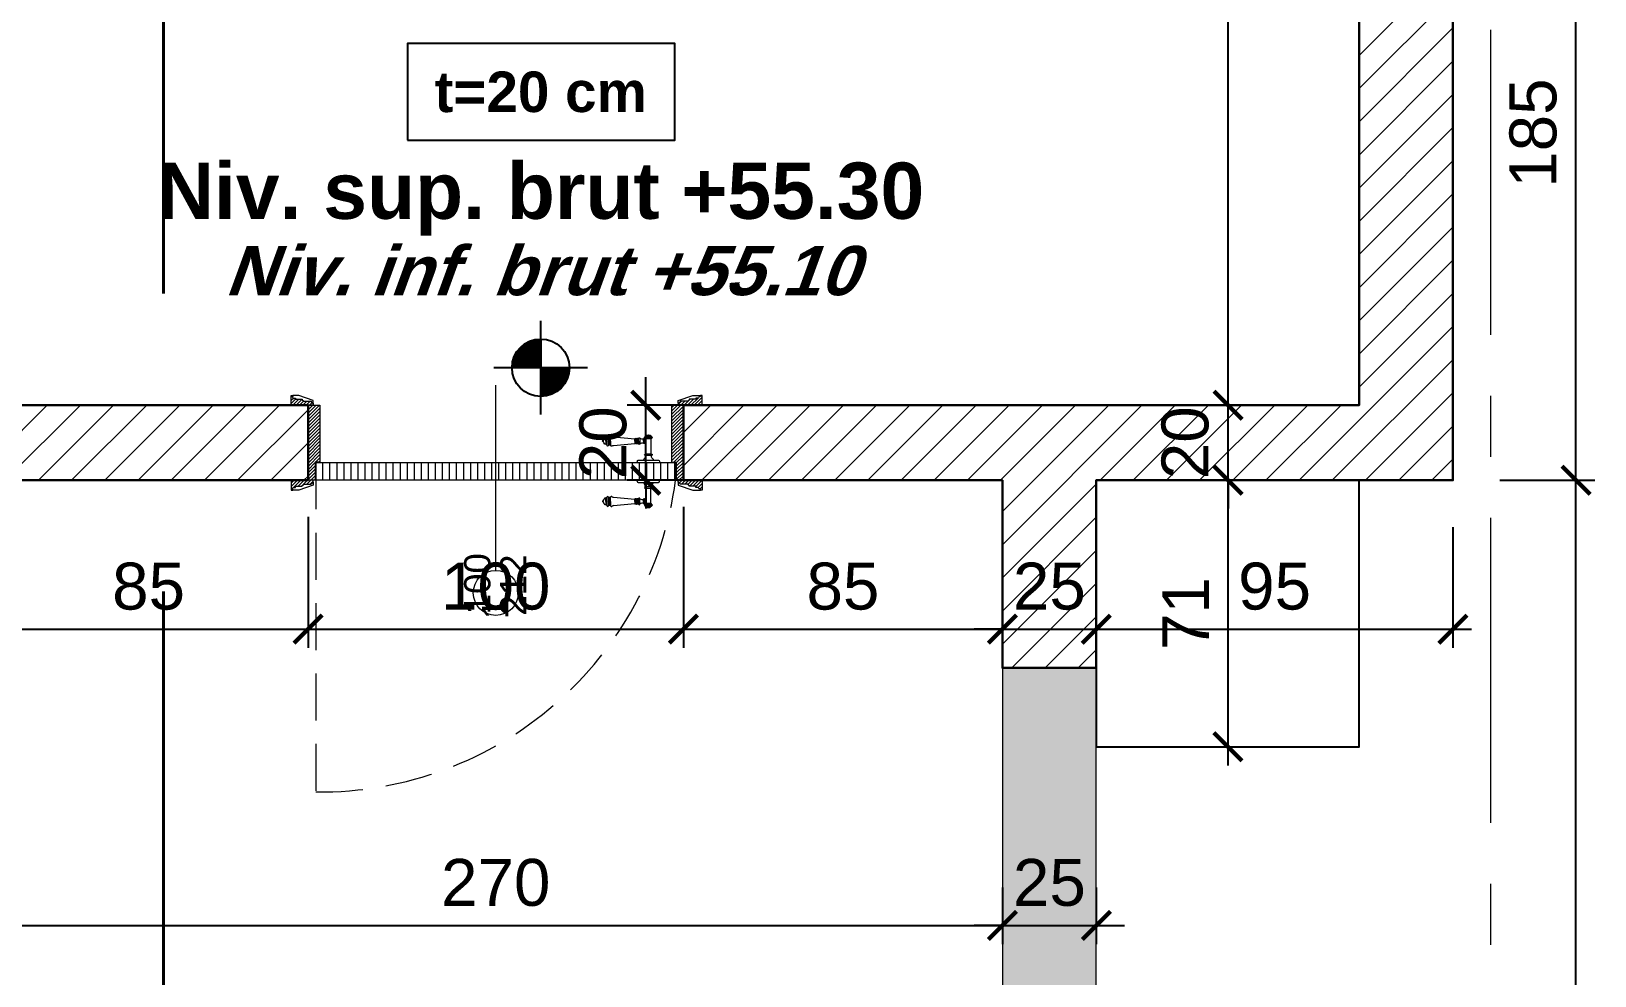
# Model space of a CAD drawing. Header units: centimetres. Extents: x 118247 to 130063, y -55119 to -48278.
# Drawn here: x 120015.6 to 120432.2, y -51614.4 to -51362.7 of the extents above; entities that cross this region are included whole.
import ezdxf
from ezdxf.enums import TextEntityAlignment as Align

# ---------------------------------------------------------------- set-up
doc = ezdxf.new("R2010")
doc.units = ezdxf.units.CM
doc.header["$LTSCALE"] = 50
doc.header["$MEASUREMENT"] = 0
for name, pattern in [('AXES', [2, 1.25, -0.25, 0.25, -0.25]), ('CACHE', [0.375, 0.25, -0.125]), ('CONTINU', [0]), ('DASHED2', [9.525, 6.35, -3.175])]:
    doc.linetypes.add(name, pattern=pattern)
doc.layers.get('0').update_dxf_attribs({"color": 8})
for name, color, linetype in [('AXES', 10, 'AXES'), ('BETON COUPE', 3, 'CONTINU'), ('BORD', 5, 'Continuous'), ('COTE 50ème', 1, 'Continuous'), ('NIVEAU', 170, 'Continuous')]:
    doc.layers.add(name, color=color, linetype=linetype)
for name, color, linetype, lineweight in [('BETON HACHURE', 253, 'Continuous', 13), ('door', 44, 'Continuous', 5), ('MACONNERIE COUPE', 7, 'Continuous', 30), ('MACONNERIE HACHURE', 253, 'Continuous', 13)]:
    doc.layers.add(name, color=color, linetype=linetype, lineweight=lineweight)
doc.layers.add('HORS GEL COTE', color=7, linetype='Continuous', lineweight=13, true_color=0x00661a)
doc.styles.add('Arial', font='arialbd.ttf', dxfattribs={"height": 12.5})
doc.styles.add('GENERATED_STYLE_1', font='arial.ttf')
doc.styles.add('RS_TXT_50', font='arial.ttf', dxfattribs={"height": 12.5})
doc.styles.add('style2', font='arialbd.ttf', dxfattribs={"height": 20})
doc.dimstyles.new('RS_50CM_LINEAIRE', dxfattribs={"dimscale": 5, "dimtxt": 12.5, "dimasz": 1.5, "dimexe": 1, "dimexo": 2.5, "dimgap": 1, "dimtad": 1, "dimdec": 1, "dimrnd": 0.5, "dimdsep": 46, "dimtxsty": 'RS_TXT_50', "dimblk1": 'ARCHTICK', "dimblk2": 'ARCHTICK', "dimsah": 1, "dimcen": 2.5, "dimdle": 1, "dimclrt": 4, "dimadec": 0, "dimazin": 2, "dimtfac": 1, "dimtdec": 1, "dimtix": 1, "dimtmove": 2, "dimatfit": 3, "dimfxl": 1, "dimtolj": 1, "dimtzin": 0, "dimarcsym": 0})

# ---------------------------------------------------------------- blocks, each defined once
blk = doc.blocks.new('NIVEAU')
for p, q in [((0, 7.65), (0, -7.65)), ((7.65, 0), (-7.65, 0))]:
    blk.add_line(p, q)
at = {"const_width": 7.65}
for points in [[(0, 3.825, 0.4142136), (-3.825, 0)], [(0, -3.825, 0.4142136), (3.825, 0)]]:
    blk.add_lwpolyline(points, format="xyb", dxfattribs=at)
blk.add_circle((0, 0), 7.65)
blk = doc.blocks.new('door900')
at = {"color": 0}
for p, q in [((-9.3, 67.7), (9.3, 67.7)), ((9.3, 65.2), (-9.3, 65.2)), ((-6.8, 71.5), (-6.8, 70.2)), ((-5.5, 71.5), (-6.8, 71.5)), ((-6.8, 70.2), (6.8, 70.2)), ((-6.8, 62.7), (-6.8, 24)), ((-6.8, 62.7), (6.8, 62.7)), ((-5.5, 71.5), (5.5, 71.5)), ((5.5, 71.5), (6.8, 71.5)), ((6.8, 71.5), (6.8, 70.2)), ((8.7, 62.7), (6.8, 62.7)), ((6.8, 49.1), (6.8, 24)), ((8.7, 50.9), (8.7, 50.9)), ((10.5, 56.8), (10.5, 62.5)), ((10.5, 56.8), (10.5, 51.1)), ((12.7, 56.8), (12.7, 62.5)), ((12.7, 56.8), (12.7, 51.1)), ((22.5, 63.8), (22.5, 49.8)), ((26.5, 56.8), (26.5, 63.8)), ((26.5, 63.8), (29.1, 63.8)), ((26.5, 63.8), (29.1, 63.8)), ((26.5, 56.8), (26.5, 49.8)), ((26.5, 49.8), (29.1, 49.8)), ((26.5, 49.8), (29.1, 49.8)), ((29.1, 63.8), (29.1, 62.8)), ((29.1, 62.8), (29.1, 56.8)), ((29.1, 50.8), (29.1, 56.8)), ((29.1, 50.8), (29.1, 49.8)), ((29.1, 49.8), (29.1, 49.8)), ((31.1, 62.8), (31.1, 56.8)), ((31.1, 50.8), (31.1, 56.8)), ((34.1, 56.8), (34.1, 62.8)), ((34.1, 62.8), (34.1, 56.8)), ((34.1, 50.8), (34.1, 56.8)), ((34.1, 56.8), (34.1, 50.8)), ((92.8, 68.1), (36.2, 62.8)), ((36.2, 56.8), (36.2, 62.8)), ((36.2, 56.8), (36.2, 50.8)), ((92.8, 45.5), (36.2, 50.8)), ((101.2, 67.3), (103.2, 68)), ((101.2, 56.8), (101.2, 67.3)), ((101.2, 56.8), (101.2, 46.3)), ((101.2, 46.3), (103.2, 45.7)), ((103.2, 68), (103.2, 67.7)), ((103.2, 56.8), (103.2, 68)), ((103.2, 56.8), (103.2, 46.3)), ((103.2, 45.9), (103.2, 45.7)), ((106.5, 68), (105.5, 67.3)), ((105.5, 56.8), (105.5, 67.3)), ((105.5, 56.8), (105.5, 46.3)), ((106.5, 45.7), (105.5, 46.3)), ((106.5, 56.8), (106.5, 68)), ((106.5, 56.8), (106.5, 45.7)), ((110.7, 68), (111.8, 67.3)), ((110.7, 56.8), (110.7, 68)), ((110.7, 56.8), (110.7, 45.7)), ((110.7, 45.7), (111.8, 46.3)), ((111.8, 56.8), (111.8, 67.3)), ((111.8, 66.2), (113.3, 66.2)), ((111.8, 56.8), (111.8, 46.3)), ((111.8, 47.5), (113.3, 47.5)), ((113.3, 56.8), (113.3, 66.2)), ((113.3, 56.8), (113.3, 47.5)), ((120.5, 56.8), (120.5, 58.6)), ((120.5, 56.8), (120.5, 55)), ((-30, 3), (-30, 0)), ((30, 0), (-30, 0)), ((27, 6), (-27, 6)), ((-8.3, 22.3), (8.3, 22.3)), ((-8.3, 18.3), (8.3, 18.3)), ((30, 3), (30, 0))]:
    blk.add_line(p, q, dxfattribs=at)
for centre, radius, start, end in [((-9.3, 66.5), 1.25, 90, 270), ((-6.8, 67.7), 2.51, 90.115, 179.885), ((-6.8, 65.2), 2.51, 180.115, 269.885), ((0, 64), 9.29, 53.4104, 126.5896), ((6.8, 67.7), 2.51, 0.115, 89.885), ((6.8, 65.2), 2.51, 270.115, 359.885), ((8.7, 49), 1.91, 88.7426, 178.1515), ((8.6, 64.9), 2.15, 272.7029, 297.6142), ((8.6, 48.8), 2.15, 62.3858, 87.2971), ((9.3, 66.5), 1.25, 270, 90), ((10, 62.5), 0.561, 3.7097, 127.9634), ((10, 51.1), 0.561, 232.0366, 356.2903), ((11.6, 62.5), 1.1, 0.0106, 179.9894), ((11.6, 51.1), 1.1, 180.0106, 359.9894), ((16.7, 70.5), 8.83, 243.5466, 311.3694), ((16.7, 43.2), 8.83, 48.6306, 116.4534), ((24.5, 63.7), 2.01, 4.1469, 175.8531), ((24.5, 50), 2.01, 184.1469, 355.8531), ((30.1, 62.8), 1.03, 0, 180.0014), ((30.1, 50.8), 1.03, 179.9972, 0), ((32.6, 62.8), 1.48, 0, 180), ((32.6, 50.8), 1.48, 180, 0), ((35.2, 62.8), 1.03, 0, 180), ((32.6, 62.8), 1.48, 1.563306237032948e-10, 2.08440831604393e-10), ((35.2, 50.8), 1.03, 180, 0), ((93.1, 72.5), 4.4, 266.3976, 315.6468), ((93.1, 41.1), 4.4, 44.3532, 93.6024), ((98.3, 67.4), 2.89, 358.3861, 135.6468), ((98.3, 46.2), 2.89, 224.3532, 1.6139), ((104.3, 67.6), 1.15, 170.914, 348.1019), ((104.3, 46.1), 1.15, 11.8981, 189.086), ((108.6, 68), 2.1, 0, 180), ((108.6, 45.7), 2.1, 180, 0), ((115.5, 62.5), 2.84, 13.4568, 140.4953), ((115.5, 51.2), 2.84, 219.5047, 346.5432), ((127.9, 65.2), 9.88, 191.9991, 221.6757), ((127.9, 48.5), 9.88, 138.3243, 168.0009), ((120.5, 56.8), 1.79, 0, 90), ((120.5, 56.8), 1.79, 270, 0), ((-27, 3), 3, 90, 180), ((-6.8, 6), 6, 130.5908, 180), ((-16.6, 16.6), 8.41, 314.3689, 12.0705), ((-8.3, 20.3), 2, 90, 270), ((-8.5, 24), 1.71, 275.059, 359.7825), ((8.5, 24), 1.71, 180.2175, 264.941), ((16.6, 16.6), 8.41, 167.9295, 225.6311), ((8.3, 20.3), 2, 270, 90), ((6.8, 6), 6, 0, 49.4092), ((27, 3), 3, 0, 90)]:
    blk.add_arc(centre, radius, start, end, dxfattribs=at)
blk = doc.blocks.new('_ArchTick')
at = {"color": 0, "linetype": 'ByBlock', "const_width": 0.15}
blk.add_lwpolyline([(-0.5, -0.5), (0.5, 0.5)], dxfattribs=at)
blk = doc.blocks.new('*D959')
at = {"layer": 'COTE 50ème', "color": 0, "lineweight": -2, "ltscale": 0.5, "transparency": 16777216}
for p, q in [((120179.37, -51462.36), (120179.37, -51454.86)), ((120204.65, -51462.36), (120174.37, -51462.36)), ((120179.37, -51482.36), (120179.37, -51462.36)), ((120204.65, -51482.36), (120174.37, -51482.36)), ((120179.37, -51482.36), (120179.37, -51489.86))]:
    blk.add_line(p, q, dxfattribs=at)
at = {"layer": 'Defpoints', "color": 0, "ltscale": 0.5, "transparency": 16777216}
for p in [(120179.37, -51462.36), (120217.15, -51462.36), (120217.15, -51482.36)]:
    blk.add_point(p, dxfattribs=at)
at = {"layer": 'COTE 50ème', "color": 0, "lineweight": -2, "ltscale": 0.5, "transparency": 16777216, "xscale": 7.5, "yscale": 7.5, "zscale": 7.5}
for p, rotation in [((120179.37, -51462.36), 270), ((120179.37, -51482.36), 90)]:
    blk.add_blockref('_ArchTick', p, dxfattribs=dict(at, rotation=rotation))
at = {"layer": 'COTE 50ème', "color": 4, "ltscale": 0.5, "transparency": 16777216, "insert": (120167.99, -51472.36), "char_height": 12.5, "attachment_point": 5, "rotation": 90, "style": 'RS_TXT_50'}
blk.add_mtext('\\A1;20', dxfattribs=at)
blk = doc.blocks.new('*D1009')
at = {"layer": 'COTE 50ème', "color": 0, "lineweight": -2, "ltscale": 0.5, "transparency": 16777216}
for p, q in [((120427.18, -52017.36), (120427.18, -51477.36)), ((120406.88, -51482.36), (120432.18, -51482.36)), ((120311.88, -52012.36), (120432.18, -52012.36))]:
    blk.add_line(p, q, dxfattribs=at)
at = {"layer": 'Defpoints', "color": 0, "ltscale": 0.5, "transparency": 16777216}
for p in [(120394.38, -51482.36), (120427.18, -51482.36), (120299.38, -52012.36)]:
    blk.add_point(p, dxfattribs=at)
at = {"layer": 'COTE 50ème', "color": 0, "lineweight": -2, "ltscale": 0.5, "transparency": 16777216, "xscale": 7.5, "yscale": 7.5, "zscale": 7.5}
for p, rotation in [((120427.18, -51482.36), 90), ((120427.18, -52012.36), 270)]:
    blk.add_blockref('_ArchTick', p, dxfattribs=dict(at, rotation=rotation))
at = {"layer": 'COTE 50ème', "color": 4, "ltscale": 0.5, "transparency": 16777216, "insert": (120415.79, -51747.36), "char_height": 12.5, "attachment_point": 5, "rotation": 90, "style": 'RS_TXT_50'}
blk.add_mtext('\\A1;530', dxfattribs=at)
blk = doc.blocks.new('*D1010')
at = {"layer": 'COTE 50ème', "color": 0, "lineweight": -2, "ltscale": 0.5, "transparency": 16777216}
for p, q in [((120427.18, -51487.36), (120427.18, -51292.36)), ((120416.88, -51297.36), (120432.18, -51297.36)), ((120406.88, -51482.36), (120432.18, -51482.36))]:
    blk.add_line(p, q, dxfattribs=at)
at = {"layer": 'Defpoints', "color": 0, "ltscale": 0.5, "transparency": 16777216}
for p in [(120404.38, -51297.36), (120427.18, -51297.36), (120394.38, -51482.36)]:
    blk.add_point(p, dxfattribs=at)
at = {"layer": 'COTE 50ème', "color": 0, "lineweight": -2, "ltscale": 0.5, "transparency": 16777216, "xscale": 7.5, "yscale": 7.5, "zscale": 7.5}
for p, rotation in [((120427.18, -51297.36), 90), ((120427.18, -51482.36), 270)]:
    blk.add_blockref('_ArchTick', p, dxfattribs=dict(at, rotation=rotation))
at = {"layer": 'COTE 50ème', "color": 4, "ltscale": 0.5, "transparency": 16777216, "insert": (120415.79, -51389.86), "char_height": 12.5, "attachment_point": 5, "rotation": 90, "style": 'RS_TXT_50'}
blk.add_mtext('\\A1;185', dxfattribs=at)
blk = doc.blocks.new('*D1025')
at = {"layer": 'COTE 50ème', "color": 0, "lineweight": -2, "ltscale": 0.5, "transparency": 16777216}
for p, q in [((120334.48, -51558.36), (120334.48, -51477.36)), ((120324.66, -51482.36), (120339.48, -51482.36)), ((120324.66, -51553.36), (120339.48, -51553.36))]:
    blk.add_line(p, q, dxfattribs=at)
at = {"layer": 'Defpoints', "color": 0, "ltscale": 0.5, "transparency": 16777216}
for p in [(120312.16, -51482.36), (120334.48, -51482.36), (120312.16, -51553.36)]:
    blk.add_point(p, dxfattribs=at)
at = {"layer": 'COTE 50ème', "color": 0, "lineweight": -2, "ltscale": 0.5, "transparency": 16777216, "xscale": 7.5, "yscale": 7.5, "zscale": 7.5}
for p, rotation in [((120334.48, -51482.36), 90), ((120334.48, -51553.36), 270)]:
    blk.add_blockref('_ArchTick', p, dxfattribs=dict(at, rotation=rotation))
at = {"layer": 'COTE 50ème', "color": 4, "ltscale": 0.5, "transparency": 16777216, "insert": (120323.2, -51517.86), "char_height": 12.5, "attachment_point": 5, "rotation": 90, "style": 'RS_TXT_50'}
blk.add_mtext('\\A1;71', dxfattribs=at)
blk = doc.blocks.new('*D1026')
at = {"layer": 'COTE 50ème', "color": 0, "lineweight": -2, "ltscale": 0.5, "transparency": 16777216}
for p, q in [((120334.48, -51462.36), (120334.48, -51454.86)), ((120321.69, -51462.36), (120339.48, -51462.36)), ((120334.48, -51482.36), (120334.48, -51462.36)), ((120324.66, -51482.36), (120339.48, -51482.36)), ((120334.48, -51482.36), (120334.48, -51489.86))]:
    blk.add_line(p, q, dxfattribs=at)
at = {"layer": 'Defpoints', "color": 0, "ltscale": 0.5, "transparency": 16777216}
for p in [(120309.19, -51462.36), (120334.48, -51462.36), (120312.16, -51482.36)]:
    blk.add_point(p, dxfattribs=at)
at = {"layer": 'COTE 50ème', "color": 0, "lineweight": -2, "ltscale": 0.5, "transparency": 16777216, "xscale": 7.5, "yscale": 7.5, "zscale": 7.5}
for p, rotation in [((120334.48, -51462.36), 270), ((120334.48, -51482.36), 90)]:
    blk.add_blockref('_ArchTick', p, dxfattribs=dict(at, rotation=rotation))
at = {"layer": 'COTE 50ème', "color": 4, "ltscale": 0.5, "transparency": 16777216, "insert": (120323.09, -51472.36), "char_height": 12.5, "attachment_point": 5, "rotation": 90, "style": 'RS_TXT_50'}
blk.add_mtext('\\A1;20', dxfattribs=at)
blk = doc.blocks.new('*D1027')
at = {"layer": 'COTE 50ème', "color": 0, "lineweight": -2, "ltscale": 0.5, "transparency": 16777216}
for p, q in [((120334.48, -51467.36), (120334.48, -51172.36)), ((120313.34, -51177.36), (120339.48, -51177.36)), ((120321.69, -51462.36), (120339.48, -51462.36))]:
    blk.add_line(p, q, dxfattribs=at)
at = {"layer": 'Defpoints', "color": 0, "ltscale": 0.5, "transparency": 16777216}
for p in [(120300.84, -51177.36), (120334.48, -51177.36), (120309.19, -51462.36)]:
    blk.add_point(p, dxfattribs=at)
at = {"layer": 'COTE 50ème', "color": 0, "lineweight": -2, "ltscale": 0.5, "transparency": 16777216, "xscale": 7.5, "yscale": 7.5, "zscale": 7.5}
for p, rotation in [((120334.48, -51177.36), 90), ((120334.48, -51462.36), 270)]:
    blk.add_blockref('_ArchTick', p, dxfattribs=dict(at, rotation=rotation))
at = {"layer": 'COTE 50ème', "color": 4, "ltscale": 0.5, "transparency": 16777216, "insert": (120323.09, -51319.86), "char_height": 12.5, "attachment_point": 5, "rotation": 90, "style": 'RS_TXT_50'}
blk.add_mtext('\\A1;285', dxfattribs=at)
blk = doc.blocks.new('*D1038')
at = {"layer": 'COTE 50ème', "color": 0, "lineweight": -2, "ltscale": 0.5, "transparency": 16777216}
for p, q in [((120089.38, -51492.11), (120089.38, -51527.03)), ((120004.38, -51499.8), (120004.38, -51527.03)), ((119999.38, -51522.03), (120094.38, -51522.03))]:
    blk.add_line(p, q, dxfattribs=at)
at = {"layer": 'Defpoints', "color": 0, "ltscale": 0.5, "transparency": 16777216}
for p in [(120089.38, -51479.61), (120004.38, -51487.3), (120089.38, -51522.03)]:
    blk.add_point(p, dxfattribs=at)
at = {"layer": 'COTE 50ème', "color": 0, "lineweight": -2, "ltscale": 0.5, "transparency": 16777216, "xscale": 7.5, "yscale": 7.5, "zscale": 7.5, "rotation": 180}
blk.add_blockref('_ArchTick', (120004.38, -51522.03), dxfattribs=at)
at = {"layer": 'COTE 50ème', "color": 0, "lineweight": -2, "ltscale": 0.5, "transparency": 16777216, "xscale": 7.5, "yscale": 7.5, "zscale": 7.5}
blk.add_blockref('_ArchTick', (120089.38, -51522.03), dxfattribs=at)
at = {"layer": 'COTE 50ème', "color": 4, "ltscale": 0.5, "transparency": 16777216, "insert": (120046.88, -51510.64), "char_height": 12.5, "attachment_point": 5, "style": 'RS_TXT_50'}
blk.add_mtext('\\A1;85', dxfattribs=at)
blk = doc.blocks.new('*D1039')
at = {"layer": 'COTE 50ème', "color": 0, "lineweight": -2, "ltscale": 0.5, "transparency": 16777216}
for p, q in [((120089.38, -51492.11), (120089.38, -51527.03)), ((120189.38, -51489.43), (120189.38, -51527.03)), ((120084.38, -51522.03), (120194.38, -51522.03))]:
    blk.add_line(p, q, dxfattribs=at)
at = {"layer": 'Defpoints', "color": 0, "ltscale": 0.5, "transparency": 16777216}
for p in [(120089.38, -51479.61), (120189.38, -51476.93), (120189.38, -51522.03)]:
    blk.add_point(p, dxfattribs=at)
at = {"layer": 'COTE 50ème', "color": 0, "lineweight": -2, "ltscale": 0.5, "transparency": 16777216, "xscale": 7.5, "yscale": 7.5, "zscale": 7.5, "rotation": 180}
blk.add_blockref('_ArchTick', (120089.38, -51522.03), dxfattribs=at)
at = {"layer": 'COTE 50ème', "color": 0, "lineweight": -2, "ltscale": 0.5, "transparency": 16777216, "xscale": 7.5, "yscale": 7.5, "zscale": 7.5}
blk.add_blockref('_ArchTick', (120189.38, -51522.03), dxfattribs=at)
at = {"layer": 'COTE 50ème', "color": 4, "ltscale": 0.5, "transparency": 16777216, "insert": (120139.38, -51510.64), "char_height": 12.5, "attachment_point": 5, "style": 'RS_TXT_50'}
blk.add_mtext('\\A1;100', dxfattribs=at)
blk = doc.blocks.new('*D1040')
at = {"layer": 'COTE 50ème', "color": 0, "lineweight": -2, "ltscale": 0.5, "transparency": 16777216}
for p, q in [((120189.38, -51489.43), (120189.38, -51527.03)), ((120274.38, -51500.72), (120274.38, -51527.03)), ((120184.38, -51522.03), (120279.38, -51522.03))]:
    blk.add_line(p, q, dxfattribs=at)
at = {"layer": 'Defpoints', "color": 0, "ltscale": 0.5, "transparency": 16777216}
for p in [(120189.38, -51476.93), (120274.38, -51488.22), (120274.38, -51522.03)]:
    blk.add_point(p, dxfattribs=at)
at = {"layer": 'COTE 50ème', "color": 0, "lineweight": -2, "ltscale": 0.5, "transparency": 16777216, "xscale": 7.5, "yscale": 7.5, "zscale": 7.5, "rotation": 180}
blk.add_blockref('_ArchTick', (120189.38, -51522.03), dxfattribs=at)
at = {"layer": 'COTE 50ème', "color": 0, "lineweight": -2, "ltscale": 0.5, "transparency": 16777216, "xscale": 7.5, "yscale": 7.5, "zscale": 7.5}
blk.add_blockref('_ArchTick', (120274.38, -51522.03), dxfattribs=at)
at = {"layer": 'COTE 50ème', "color": 4, "ltscale": 0.5, "transparency": 16777216, "insert": (120231.88, -51510.64), "char_height": 12.5, "attachment_point": 5, "style": 'RS_TXT_50'}
blk.add_mtext('\\A1;85', dxfattribs=at)
blk = doc.blocks.new('*D1041')
at = {"layer": 'COTE 50ème', "color": 0, "lineweight": -2, "ltscale": 0.5, "transparency": 16777216}
for p, q in [((120274.38, -51500.72), (120274.38, -51527.03)), ((120299.38, -51500.72), (120299.38, -51527.03)), ((120274.38, -51522.03), (120266.88, -51522.03)), ((120274.38, -51522.03), (120299.38, -51522.03)), ((120299.38, -51522.03), (120306.88, -51522.03))]:
    blk.add_line(p, q, dxfattribs=at)
at = {"layer": 'Defpoints', "color": 0, "ltscale": 0.5, "transparency": 16777216}
for p in [(120274.38, -51488.22), (120299.38, -51488.22), (120299.38, -51522.03)]:
    blk.add_point(p, dxfattribs=at)
at = {"layer": 'COTE 50ème', "color": 0, "lineweight": -2, "ltscale": 0.5, "transparency": 16777216, "xscale": 7.5, "yscale": 7.5, "zscale": 7.5}
blk.add_blockref('_ArchTick', (120274.38, -51522.03), dxfattribs=at)
at = {"layer": 'COTE 50ème', "color": 0, "lineweight": -2, "ltscale": 0.5, "transparency": 16777216, "xscale": 7.5, "yscale": 7.5, "zscale": 7.5, "rotation": 180}
blk.add_blockref('_ArchTick', (120299.38, -51522.03), dxfattribs=at)
at = {"layer": 'COTE 50ème', "color": 4, "ltscale": 0.5, "transparency": 16777216, "insert": (120286.88, -51510.64), "char_height": 12.5, "attachment_point": 5, "style": 'RS_TXT_50'}
blk.add_mtext('\\A1;25', dxfattribs=at)
blk = doc.blocks.new('*D1042')
at = {"layer": 'COTE 50ème', "color": 0, "lineweight": -2, "ltscale": 0.5, "transparency": 16777216}
for p, q in [((120394.38, -51494.86), (120394.38, -51527.03)), ((120299.38, -51500.72), (120299.38, -51527.03)), ((120294.38, -51522.03), (120399.38, -51522.03))]:
    blk.add_line(p, q, dxfattribs=at)
at = {"layer": 'Defpoints', "color": 0, "ltscale": 0.5, "transparency": 16777216}
for p in [(120394.38, -51482.36), (120299.38, -51488.22), (120394.38, -51522.03)]:
    blk.add_point(p, dxfattribs=at)
at = {"layer": 'COTE 50ème', "color": 0, "lineweight": -2, "ltscale": 0.5, "transparency": 16777216, "xscale": 7.5, "yscale": 7.5, "zscale": 7.5, "rotation": 180}
blk.add_blockref('_ArchTick', (120299.38, -51522.03), dxfattribs=at)
at = {"layer": 'COTE 50ème', "color": 0, "lineweight": -2, "ltscale": 0.5, "transparency": 16777216, "xscale": 7.5, "yscale": 7.5, "zscale": 7.5}
blk.add_blockref('_ArchTick', (120394.38, -51522.03), dxfattribs=at)
at = {"layer": 'COTE 50ème', "color": 4, "ltscale": 0.5, "transparency": 16777216, "insert": (120346.88, -51510.64), "char_height": 12.5, "attachment_point": 5, "style": 'RS_TXT_50'}
blk.add_mtext('\\A1;95', dxfattribs=at)
blk = doc.blocks.new('*D1045')
at = {"layer": 'COTE 50ème', "color": 0, "lineweight": -2, "ltscale": 0.5, "transparency": 16777216}
for p, q in [((120004.38, -51590.89), (120004.38, -51605.96)), ((120274.38, -51590.89), (120274.38, -51605.96)), ((119999.38, -51600.96), (120279.38, -51600.96))]:
    blk.add_line(p, q, dxfattribs=at)
at = {"layer": 'Defpoints', "color": 0, "ltscale": 0.5, "transparency": 16777216}
for p in [(120004.38, -51578.39), (120274.38, -51578.39), (120274.38, -51600.96)]:
    blk.add_point(p, dxfattribs=at)
at = {"layer": 'COTE 50ème', "color": 0, "lineweight": -2, "ltscale": 0.5, "transparency": 16777216, "xscale": 7.5, "yscale": 7.5, "zscale": 7.5, "rotation": 180}
blk.add_blockref('_ArchTick', (120004.38, -51600.96), dxfattribs=at)
at = {"layer": 'COTE 50ème', "color": 0, "lineweight": -2, "ltscale": 0.5, "transparency": 16777216, "xscale": 7.5, "yscale": 7.5, "zscale": 7.5}
blk.add_blockref('_ArchTick', (120274.38, -51600.96), dxfattribs=at)
at = {"layer": 'COTE 50ème', "color": 4, "ltscale": 0.5, "transparency": 16777216, "insert": (120139.38, -51589.58), "char_height": 12.5, "attachment_point": 5, "style": 'RS_TXT_50'}
blk.add_mtext('\\A1;270', dxfattribs=at)
blk = doc.blocks.new('*D1046')
at = {"layer": 'COTE 50ème', "color": 0, "lineweight": -2, "ltscale": 0.5, "transparency": 16777216}
for p, q in [((120274.38, -51590.89), (120274.38, -51605.96)), ((120299.38, -51590.89), (120299.38, -51605.96)), ((120274.38, -51600.96), (120266.88, -51600.96)), ((120274.38, -51600.96), (120299.38, -51600.96)), ((120299.38, -51600.96), (120306.88, -51600.96))]:
    blk.add_line(p, q, dxfattribs=at)
at = {"layer": 'Defpoints', "color": 0, "ltscale": 0.5, "transparency": 16777216}
for p in [(120274.38, -51578.39), (120299.38, -51578.39), (120299.38, -51600.96)]:
    blk.add_point(p, dxfattribs=at)
at = {"layer": 'COTE 50ème', "color": 0, "lineweight": -2, "ltscale": 0.5, "transparency": 16777216, "xscale": 7.5, "yscale": 7.5, "zscale": 7.5}
blk.add_blockref('_ArchTick', (120274.38, -51600.96), dxfattribs=at)
at = {"layer": 'COTE 50ème', "color": 0, "lineweight": -2, "ltscale": 0.5, "transparency": 16777216, "xscale": 7.5, "yscale": 7.5, "zscale": 7.5, "rotation": 180}
blk.add_blockref('_ArchTick', (120299.38, -51600.96), dxfattribs=at)
at = {"layer": 'COTE 50ème', "color": 4, "ltscale": 0.5, "transparency": 16777216, "insert": (120286.88, -51589.58), "char_height": 12.5, "attachment_point": 5, "style": 'RS_TXT_50'}
blk.add_mtext('\\A1;25', dxfattribs=at)

msp = doc.modelspace()

# ---------------------------------------------------------------- hatches: boundary and pattern name
at = {"layer": 'BETON HACHURE', "ltscale": 0.5, "transparency": 33554559}
h = msp.add_hatch(color=256, dxfattribs=at)
h.dxf.hatch_style = 1
h.paths.add_polyline_path([(119909.38, -51297.36), (119874.38, -51297.36), (119874.38, -50822.36), (120404.38, -50822.36), (120404.38, -51297.36), (120369.38, -51297.36), (120369.38, -50862.36), (120159.38, -50862.36), (120159.38, -51192.36), (120119.38, -51192.36), (120119.38, -50862.36), (119909.38, -50862.36)])
h.paths.add_polyline_path([(120274.38, -52037.36), (120299.38, -52037.36), (120299.38, -51532.36), (120274.38, -51532.36)])
h.paths.add_polyline_path([(119979.38, -52037.36), (120004.38, -52037.36), (120004.38, -51532.36), (119979.38, -51532.36)])
at = {"layer": 'door'}
h = msp.add_hatch(dxfattribs=at)
h.set_pattern_fill('ANSI31', color=256, scale=5, angle=1080)
h.set_pattern_definition([(45, (-25999.8775, 2095.18064), (-0.4419417382, 0.4419417382), [])])
edge = h.paths.add_edge_path()
edge.add_line((120085.63, -51460.48), (120086.05, -51460.48))
edge.add_line((120086.05, -51460.48), (120086.05, -51460.79))
edge.add_line((120086.05, -51460.79), (120087.81, -51460.79))
edge.add_line((120087.81, -51460.79), (120087.81, -51461))
edge.add_arc((120087.81, -51461.31), 0.314, 0, 90, ccw=False)
edge.add_line((120088.12, -51461.31), (120090.22, -51461.31))
edge.add_line((120090.22, -51461.31), (120090.22, -51461.52))
edge.add_arc((120090.22, -51461.84), 0.314, 0, 90, ccw=False)
edge.add_line((120090.53, -51461.84), (120090.74, -51461.84))
edge.add_line((120090.74, -51461.84), (120090.74, -51462.36))
edge.add_line((120090.74, -51462.36), (120084.88, -51462.36))
edge.add_line((120084.88, -51462.36), (120084.88, -51459.74))
edge.add_line((120084.88, -51459.74), (120085.29, -51459.74))
edge.add_line((120085.29, -51459.74), (120085.29, -51460.06))
edge.add_line((120085.29, -51460.06), (120085.21, -51460.06))
edge.add_arc((120085.63, -51460.06), 0.419, 180, 270)
h.paths.add_polyline_path([(120089.38, -51462.36), (120092.52, -51462.36), (120092.52, -51477.54), (120091.27, -51477.54), (120091.27, -51482.36), (120089.38, -51482.36)])
edge = h.paths.add_edge_path()
edge.add_line((120085.63, -51484.25), (120086.05, -51484.25))
edge.add_line((120086.05, -51484.25), (120086.05, -51483.93))
edge.add_line((120086.05, -51483.93), (120087.81, -51483.93))
edge.add_line((120087.81, -51483.93), (120087.81, -51483.72))
edge.add_arc((120087.81, -51483.41), 0.314, 270, 360)
edge.add_line((120088.12, -51483.41), (120090.22, -51483.41))
edge.add_line((120090.22, -51483.41), (120090.22, -51483.2))
edge.add_arc((120090.22, -51482.89), 0.314, 270, 360)
edge.add_line((120090.53, -51482.89), (120090.74, -51482.89))
edge.add_line((120090.74, -51482.89), (120090.74, -51482.36))
edge.add_line((120090.74, -51482.36), (120084.88, -51482.36))
edge.add_line((120084.88, -51482.36), (120084.88, -51484.98))
edge.add_line((120084.88, -51484.98), (120085.29, -51484.98))
edge.add_line((120085.29, -51484.98), (120085.29, -51484.67))
edge.add_line((120085.29, -51484.67), (120085.21, -51484.67))
edge.add_arc((120085.63, -51484.67), 0.419, 90, 180, ccw=False)
h = msp.add_hatch(dxfattribs=at)
h.set_pattern_fill('ANSI31', color=256, scale=5, angle=1080)
h.set_pattern_definition([(45, (-26007.8775, 2095.18065), (-0.4419417382, 0.4419417382), [])])
h.paths.add_polyline_path([(120189.38, -51462.36), (120186.24, -51462.36), (120186.24, -51477.54), (120187.49, -51477.54), (120187.49, -51482.36), (120189.38, -51482.36)])
edge = h.paths.add_edge_path()
edge.add_line((120193.13, -51460.48), (120192.71, -51460.48))
edge.add_line((120192.71, -51460.48), (120192.71, -51460.79))
edge.add_line((120192.71, -51460.79), (120190.95, -51460.79))
edge.add_line((120190.95, -51460.79), (120190.95, -51461))
edge.add_arc((120190.95, -51461.31), 0.314, 90, 180)
edge.add_line((120190.64, -51461.31), (120188.54, -51461.31))
edge.add_line((120188.54, -51461.31), (120188.54, -51461.52))
edge.add_arc((120188.54, -51461.84), 0.314, 90, 180)
edge.add_line((120188.23, -51461.84), (120188.02, -51461.84))
edge.add_line((120188.02, -51461.84), (120188.02, -51462.36))
edge.add_line((120188.02, -51462.36), (120194.38, -51462.36))
edge.add_line((120194.38, -51462.36), (120194.38, -51459.74))
edge.add_line((120194.38, -51459.74), (120193.97, -51459.74))
edge.add_line((120193.97, -51459.74), (120193.97, -51460.06))
edge.add_line((120193.97, -51460.06), (120193.55, -51460.06))
edge.add_arc((120193.13, -51460.06), 0.419, 270, 360, ccw=False)
edge = h.paths.add_edge_path()
edge.add_line((120193.13, -51484.25), (120192.71, -51484.25))
edge.add_line((120192.71, -51484.25), (120192.71, -51483.93))
edge.add_line((120192.71, -51483.93), (120190.95, -51483.93))
edge.add_line((120190.95, -51483.93), (120190.95, -51483.72))
edge.add_arc((120190.95, -51483.41), 0.314, 180, 270, ccw=False)
edge.add_line((120190.64, -51483.41), (120188.54, -51483.41))
edge.add_line((120188.54, -51483.41), (120188.54, -51483.2))
edge.add_arc((120188.54, -51482.89), 0.314, 180, 270, ccw=False)
edge.add_line((120188.23, -51482.89), (120188.02, -51482.89))
edge.add_line((120188.02, -51482.89), (120188.02, -51482.36))
edge.add_line((120188.02, -51482.36), (120194.38, -51482.36))
edge.add_line((120194.38, -51482.36), (120194.38, -51484.98))
edge.add_line((120194.38, -51484.98), (120193.97, -51484.98))
edge.add_line((120193.97, -51484.98), (120193.97, -51484.67))
edge.add_line((120193.97, -51484.67), (120193.55, -51484.67))
edge.add_arc((120193.13, -51484.67), 0.419, 0, 90)
h = msp.add_hatch(dxfattribs=at)
h.set_pattern_fill('ANSI31', color=256, scale=15, angle=585)
h.set_pattern_definition([(270, (167500.8376, 46142.613), (1.875, -1e-15), [])])
h.paths.add_polyline_path([(120091.48, -51477.6), (120187.28, -51477.6), (120187.28, -51482.31), (120091.48, -51482.31)])
at = {"layer": 'MACONNERIE HACHURE'}
h = msp.add_hatch(dxfattribs=at)
h.set_pattern_fill('ANSI31', color=256, scale=50, style=0)
h.paths.add_polyline_path([(119909.38, -51152.36), (120019.38, -51152.36), (120019.38, -51177.36), (119909.38, -51177.36)])
h.paths.add_polyline_path([(120259.38, -51152.36), (120369.38, -51152.36), (120369.38, -51177.36), (120259.38, -51177.36)])
h.paths.add_polyline_path([(120189.38, -51462.36), (120369.38, -51462.36), (120369.38, -51297.36), (120394.38, -51297.36), (120394.38, -51482.36), (120299.38, -51482.36), (120299.38, -51532.36), (120274.38, -51532.36), (120274.38, -51482.36), (120189.38, -51482.36)])
h.paths.add_polyline_path([(120004.38, -51532.36), (120004.38, -51482.36), (120089.38, -51482.36), (120089.38, -51462.36), (119979.38, -51462.36), (119979.38, -51532.36)])
h.paths.add_polyline_path([(119874.38, -51397.36), (119909.38, -51397.36), (119909.38, -51553.36), (119979.38, -51553.36), (119979.38, -51565.36), (119874.38, -51565.36)])
h.paths.add_polyline_path([(120124.38, -52012.36), (120274.38, -52012.36), (120274.38, -52037.36), (120124.38, -52037.36)])
h.paths.add_polyline_path([(120004.38, -52012.36), (120024.38, -52012.36), (120024.38, -52037.36), (120004.38, -52037.36)])

# ---------------------------------------------------------------- linework, layer by layer
at = {"layer": 'AXES', "lineweight": 5, "ltscale": 1.3}
msp.add_line((120404.38, -49282.36), (120404.38, -52207.34), dxfattribs=at)
at = {"layer": 'BETON COUPE', "lineweight": 13}
msp.add_lwpolyline([(120274.38, -52037.36), (120299.38, -52037.36), (120299.38, -51532.36), (120274.38, -51532.36)], close=True, dxfattribs=at)
at = {"layer": 'BORD'}
msp.add_lwpolyline([(120369.38, -51482.36), (120299.38, -51482.36), (120299.38, -51553.36), (120369.38, -51553.36)], close=True, dxfattribs=at)
at = {"layer": 'door'}
msp.add_line((120139.38, -51506.36), (120139.38, -51457.04), dxfattribs=at)
at = {"layer": 'door', "linetype": 'CACHE'}
msp.add_line((120091.48, -51477.6), (120091.48, -51565.41), dxfattribs=at)
at = {"layer": 'door'}
for points in [[(120085.63, -51460.48), (120086.05, -51460.48), (120086.05, -51460.79), (120087.81, -51460.79), (120087.81, -51461, -0.414214), (120088.12, -51461.31), (120090.22, -51461.31), (120090.22, -51461.52, -0.414214), (120090.53, -51461.84), (120090.74, -51461.84), (120090.74, -51462.36), (120084.88, -51462.36), (120084.88, -51459.74), (120085.29, -51459.74), (120085.29, -51460.06), (120085.21, -51460.06, 0.414214), (120085.63, -51460.48)], [(120193.13, -51460.48), (120192.71, -51460.48), (120192.71, -51460.79), (120190.95, -51460.79), (120190.95, -51461, 0.414214), (120190.64, -51461.31), (120188.54, -51461.31), (120188.54, -51461.52, 0.414214), (120188.23, -51461.84), (120188.02, -51461.84), (120188.02, -51462.36), (120194.38, -51462.36), (120194.38, -51459.74), (120193.97, -51459.74), (120193.97, -51460.06), (120193.55, -51460.06, -0.414214), (120193.13, -51460.48)], [(120085.63, -51484.25), (120086.05, -51484.25), (120086.05, -51483.93), (120087.81, -51483.93), (120087.81, -51483.72, 0.414214), (120088.12, -51483.41), (120090.22, -51483.41), (120090.22, -51483.2, 0.414214), (120090.53, -51482.89), (120090.74, -51482.89), (120090.74, -51482.36), (120084.88, -51482.36), (120084.88, -51484.98), (120085.29, -51484.98), (120085.29, -51484.67), (120085.21, -51484.67, -0.414214), (120085.63, -51484.25)], [(120193.13, -51484.25), (120192.71, -51484.25), (120192.71, -51483.93), (120190.95, -51483.93), (120190.95, -51483.72, -0.414214), (120190.64, -51483.41), (120188.54, -51483.41), (120188.54, -51483.2, -0.414214), (120188.23, -51482.89), (120188.02, -51482.89), (120188.02, -51482.36), (120194.38, -51482.36), (120194.38, -51484.98), (120193.97, -51484.98), (120193.97, -51484.67), (120193.55, -51484.67, 0.414214), (120193.13, -51484.25)]]:
    msp.add_lwpolyline(points, format="xyb", dxfattribs=at)
for points in [[(120090.74, -51461.84), (120090.74, -51461.11), (120086.88, -51459.74), (120085.29, -51459.74)], [(120188.02, -51461.84), (120188.02, -51461.11), (120191.88, -51459.74), (120193.97, -51459.74)], [(120089.38, -51462.36), (120092.52, -51462.36), (120092.52, -51477.54), (120091.27, -51477.54), (120091.27, -51482.36), (120089.38, -51482.36), (120089.38, -51462.36)], [(120189.38, -51462.36), (120186.24, -51462.36), (120186.24, -51477.54), (120187.49, -51477.54), (120187.49, -51482.36), (120189.38, -51482.36), (120189.38, -51462.36)], [(120091.48, -51477.6), (120187.28, -51477.6), (120187.28, -51482.31), (120091.48, -51482.31), (120091.48, -51477.6)], [(120090.74, -51482.89), (120090.74, -51483.62), (120086.88, -51484.98), (120085.29, -51484.98)], [(120188.02, -51482.89), (120188.02, -51483.62), (120191.88, -51484.98), (120193.97, -51484.98)]]:
    msp.add_lwpolyline(points, dxfattribs=at)
msp.add_circle((120139.38, -51512.36), 6, dxfattribs=at)
at = {"layer": 'door', "linetype": 'CACHE'}
msp.add_arc((120092.44, -51469.73), 95.68, 269.4244, 352.4456, dxfattribs=at)
at = {"layer": 'HORS GEL COTE', "linetype": 'DASHED2', "lineweight": 40, "ltscale": 0.5}
msp.add_line((120050.86, -49130.71), (120050.86, -54862.41), dxfattribs=at)
at = {"layer": 'MACONNERIE COUPE'}
for points in [[(120189.38, -51462.36), (120369.38, -51462.36), (120369.38, -51297.36), (120394.38, -51297.36), (120394.38, -51482.36), (120299.38, -51482.36), (120299.38, -51532.36), (120274.38, -51532.36), (120274.38, -51482.36), (120189.38, -51482.36)], [(120004.38, -51532.36), (120004.38, -51482.36), (120089.38, -51482.36), (120089.38, -51462.36), (119979.38, -51462.36), (119979.38, -51532.36)]]:
    msp.add_lwpolyline(points, close=True, dxfattribs=at)
at = {"layer": 'NIVEAU'}
for p, q in [((120151.36, -51464.87), (120151.36, -51439.87)), ((120163.86, -51452.37), (120138.86, -51452.37))]:
    msp.add_line(p, q, dxfattribs=at)
msp.add_lwpolyline([(120115.86, -51391.71), (120187.11, -51391.71), (120187.11, -51366), (120115.86, -51366)], close=True, dxfattribs=at)

# ---------------------------------------------------------------- block references
at = {"layer": 'door', "xscale": -0.1, "yscale": 0.1, "zscale": 0.1}
msp.add_blockref('door900', (120180.05, -51477.6), dxfattribs=at)
at = {"layer": 'door', "xscale": 0.1, "yscale": 0.1, "zscale": 0.1, "rotation": 180}
msp.add_blockref('door900', (120180.05, -51482.31), dxfattribs=at)
at = {"layer": 'NIVEAU'}
msp.add_blockref('NIVEAU', (120151.36, -51452.37), dxfattribs=at)

# ---------------------------------------------------------------- texts
at = {"layer": 'door', "char_height": 7, "rotation": 90, "style": 'GENERATED_STYLE_1'}
for s, insert, attachment_point in [('\\A1;\\pt0;100', (120130.95, -51501.77), 3), ('\\A1;\\pt0;212', (120140.53, -51502.13), 3), ('\\A1;\\pt0;1', (120142.71, -51513.93), 9)]:
    msp.add_mtext(s, dxfattribs=dict(at, insert=insert, attachment_point=attachment_point))
at = {"layer": 'NIVEAU', "style": 'style2'}
msp.add_text('t=20 cm', height=10.792, dxfattribs=at).set_placement((120151.36, -51378.86), align=Align.MIDDLE_CENTER)
msp.add_text('Niv. sup. brut +55.30', height=15, dxfattribs=at).set_placement((120151.36, -51407.07), align=Align.MIDDLE)
at = {"layer": 'NIVEAU', "style": 'Arial', "oblique": 20}
msp.add_text('Niv. inf. brut +55.10', height=13.125, dxfattribs=at).set_placement((120151.36, -51426.24), align=Align.MIDDLE)

# ---------------------------------------------------------------- dimensions: what is measured, and where the dimension line sits
at = {"layer": 'COTE 50ème', "ltscale": 0.5}
for base, p1, p2, picture, middle in [((120334.48, -51177.36), (120309.19, -51462.36), (120300.84, -51177.36), '*D1027', (120323.09, -51319.86)), ((120427.18, -51297.36), (120394.38, -51482.36), (120404.38, -51297.36), '*D1010', (120415.79, -51389.86)), ((120179.37, -51462.36), (120217.15, -51482.36), (120217.15, -51462.36), '*D959', (120167.99, -51472.36)), ((120334.48, -51462.36), (120312.16, -51482.36), (120309.19, -51462.36), '*D1026', (120323.09, -51472.36)), ((120427.18, -51482.36), (120299.38, -52012.36), (120394.38, -51482.36), '*D1009', (120415.79, -51747.36)), ((120334.48, -51482.36), (120312.16, -51553.36), (120312.16, -51482.36), '*D1025', (120323.2, -51517.86))]:
    dim = msp.add_linear_dim(base=base, p1=p1, p2=p2, angle=90, dimstyle='RS_50CM_LINEAIRE', dxfattribs=at)
    dim.commit()
    dim.dimension.update_dxf_attribs({"geometry": picture, "text_midpoint": middle})
for base, p1, p2, picture, middle in [((120089.38, -51522.03), (120004.38, -51487.3), (120089.38, -51479.61), '*D1038', (120046.88, -51510.64)), ((120189.38, -51522.03), (120089.38, -51479.61), (120189.38, -51476.93), '*D1039', (120139.38, -51510.64)), ((120274.38, -51522.03), (120189.38, -51476.93), (120274.38, -51488.22), '*D1040', (120231.88, -51510.64)), ((120394.38, -51522.03), (120299.38, -51488.22), (120394.38, -51482.36), '*D1042', (120346.88, -51510.64)), ((120299.38, -51522.03), (120274.38, -51488.22), (120299.38, -51488.22), '*D1041', (120286.88, -51510.64)), ((120274.38, -51600.96), (120004.38, -51578.39), (120274.38, -51578.39), '*D1045', (120139.38, -51589.58)), ((120299.38, -51600.96), (120274.38, -51578.39), (120299.38, -51578.39), '*D1046', (120286.88, -51589.58))]:
    dim = msp.add_linear_dim(base=base, p1=p1, p2=p2, dimstyle='RS_50CM_LINEAIRE', dxfattribs=at)
    dim.commit()
    dim.dimension.update_dxf_attribs({"geometry": picture, "text_midpoint": middle})

doc.saveas('drawing.dxf')
